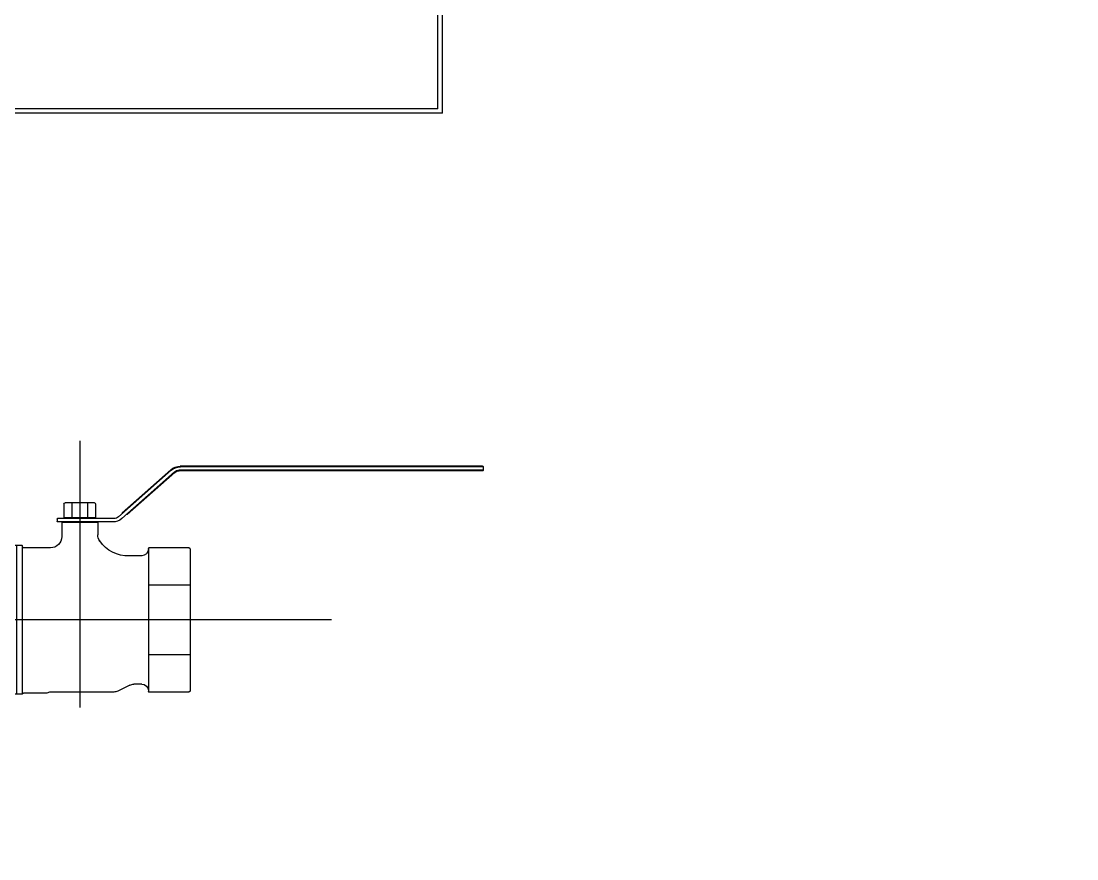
# Model space of a CAD drawing. Header units: millimetres. Extents: x 10462777 to 22643323, y 453826 to 1389191.
# Drawn here: x 11298617.2 to 11299085.8, y 584566.4 to 584938.4 of the extents above; entities that cross this region are included whole.
import ezdxf

# ---------------------------------------------------------------- set-up
doc = ezdxf.new("R2010")
doc.units = ezdxf.units.MM
doc.header["$LTSCALE"] = 200
doc.header["$MEASUREMENT"] = 0
doc.linetypes.add('PHANTOM', pattern=[2.5, 1.25, -0.25, 0.25, -0.25, 0.25, -0.25])
doc.layers.get('0').update_dxf_attribs({"linetype": 'CONTINUOUS'})
doc.layers.add('CENTER', color=1, linetype='CONTINUOUS')
doc.layers.add('LAYOUT', color=8, linetype='CONTINUOUS', lineweight=25)

# ---------------------------------------------------------------- blocks, each defined once
blk = doc.blocks.new('r710ic')
at = {"layer": 'LAYOUT', "color": 3}
blk.add_circle((272041.37, 104232.63), 2050.12, dxfattribs=at)
blk = doc.blocks.new('A$C7DA30AB0')
at = {"layer": 'LAYOUT', "color": 6, "linetype": 'PHANTOM'}
blk.add_circle((3030.45, 3025.99, 0), 2693.02, dxfattribs=at)
blk = doc.blocks.new('A$C6E29531E')
for p, q in [((0, 125), (0, -125)), ((250, 125), (0, 125)), ((2, 123), (2, -123)), ((248, 123), (2, 123)), ((248, -123), (248, 123)), ((250, -125), (250, 125)), ((250, -125), (0, -125)), ((248, -123), (2, -123))]:
    blk.add_line(p, q)
blk = doc.blocks.new('A$C34875884')
for p, q in [((-179, 68.1), (-179, 66.4)), ((-179, 68), (-44.69, 68)), ((-179, 66.5), (-44.12, 66.5)), ((-178.8, 68.3), (-44.63, 68.3)), ((-178.8, 66.2), (-44.18, 66.2)), ((-42.03, 65.71), (-18.67, 45.01)), ((-40.61, 66.45), (-17.25, 45.75)), ((-40.45, 66.72), (-18.84, 47.56)), ((-42.19, 65.45), (-21.1, 46.76)), ((-6.5, 52), (6.5, 52)), ((-3.5, 52), (-3.5, 45.3)), ((3.5, 52), (3.5, 45.3)), ((-18.84, 47.56), (-18.84, 47.16)), ((-7, 51.5), (-7, 45)), ((7, 51.5), (7, 45)), ((-21.1, 46.76), (-20.65, 46.76)), ((-15.26, 45), (9.8, 45)), ((-14.69, 43.5), (9.8, 43.5)), ((-8, 43.5), (-8, 37.87)), ((-8, 43.2), (8, 43.2)), ((-7, 45.3), (7, 45.3)), ((-6, 43.5), (-6, 43.5)), ((8, 43.5), (8, 37)), ((10, 44.8), (10, 43.7)), ((25.5, 33), (25.5, -33)), ((25.5, 33), (30.5, 33)), ((28, 33), (28, -33)), ((30.5, 33), (30.5, -33)), ((-49, 31.57), (-48.43, 32)), ((-49, 31.57), (-49, -31.57)), ((-48.43, 32), (-30.7, 32)), ((-30.5, 31.8), (-30.5, -31.8)), ((-30.5, 31.8), (-30.5, 31.7)), ((-27.5, 28.5), (-22, 28.5)), ((13, 32), (24.5, 32)), ((30.5, 32), (48.43, 32)), ((49, 31.57), (48.43, 32)), ((49, 31.57), (49, -31.57)), ((49, 24.3), (89, 24.3)), ((-49, 15.5), (-30.5, 15.5)), ((30.5, 15.5), (49, 15.5)), ((-49, -15.5), (-30.5, -15.5)), ((30.5, -15.5), (49, -15.5)), ((89, -24.3), (49, -24.3)), ((-49, -31.57), (-48.43, -32)), ((-48.43, -32), (-30.7, -32)), ((-27.5, -28.5), (-24.05, -28.5)), ((-22.26, -28.92), (-16.95, -31.58)), ((-15.16, -32), (13.34, -32)), ((13.34, -32), (14.6, -32.5)), ((14.6, -32.5), (25, -32.5)), ((30.5, -32), (48.43, -32)), ((49, -31.57), (48.43, -32)), ((25.5, -33), (30.5, -33))]:
    blk.add_line(p, q)
for centre, radius, start, end in [((-178.8, 68.1), 0.2, 90, 180), ((-178.8, 66.4), 0.2, 180, 270), ((-44.69, 61.85), 6.15, 48.4561, 90), ((-44.63, 62), 6.3, 48.4561, 90), ((-44.18, 63.2), 3, 48.4561, 90), ((-44.12, 63.35), 3.15, 48.4561, 90), ((-6.5, 51.5), 0.5, 90, 180), ((6.5, 51.5), 0.5, 0, 90), ((-14.69, 49.5), 6, 228.4561, 270), ((-15.26, 48), 3, 228.4561, 270), ((-15.77, 43.04), 9.78, 2.6136, 2.7057), ((9.8, 44.8), 0.2, 0, 90), ((9.8, 43.7), 0.2, 270, 0), ((-13, 37.87), 5, 325.7484, 0), ((-21.3, 43.53), 15.04, 267.3338, 325.7484), ((13, 37), 5, 180, 270), ((24.5, 33), 1, 270, 0), ((-30.7, 31.8), 0.2, 0, 90), ((-27.5, 31.5), 3, 180, 270), ((61.12, 12.15), 30.41, 336.4491, 23.5509), ((116.88, -12.15), 30.41, 156.4491, 203.5509), ((61.12, -12.15), 30.41, 336.4491, 23.5509), ((-30.7, -31.8), 0.2, 270, 0), ((-27.5, -31.5), 3, 90, 180), ((-24.05, -32.5), 4, 63.4462, 90), ((-15.16, -28), 4, 243.4462, 270), ((25, -33), 0.5, 0, 90)]:
    blk.add_arc(centre, radius, start, end)
at = {"layer": 'CENTER'}
for p, q in [((0, 79.51), (0, -38.87)), ((-111.78, 0), (111.78, 0))]:
    blk.add_line(p, q, dxfattribs=at)
blk = doc.blocks.new('A$C76F97FF9')
blk.add_blockref('A$C6E29531E', (360, 465))
at = {"xscale": -1}
blk.add_blockref('A$C34875884', (449, 115), dxfattribs=at)
blk = doc.blocks.new('A$C5D7710AE')
blk.add_blockref('A$C76F97FF9', (405, 254.37))

msp = doc.modelspace()

# ---------------------------------------------------------------- block references
at = {"ltscale": 10}
for name, p in [('A$C7DA30AB0', (11294684.4077, 580408.4363, 0)), ('A$C5D7710AE', (11297789.24644, 584303.15761, 0))]:
    msp.add_blockref(name, p, dxfattribs=at)
at = {"layer": 'LAYOUT', "color": 2, "rotation": 270}
msp.add_blockref('r710ic', (11195875.24796, 856316.46559, 0), dxfattribs=at)

doc.saveas('drawing.dxf')
